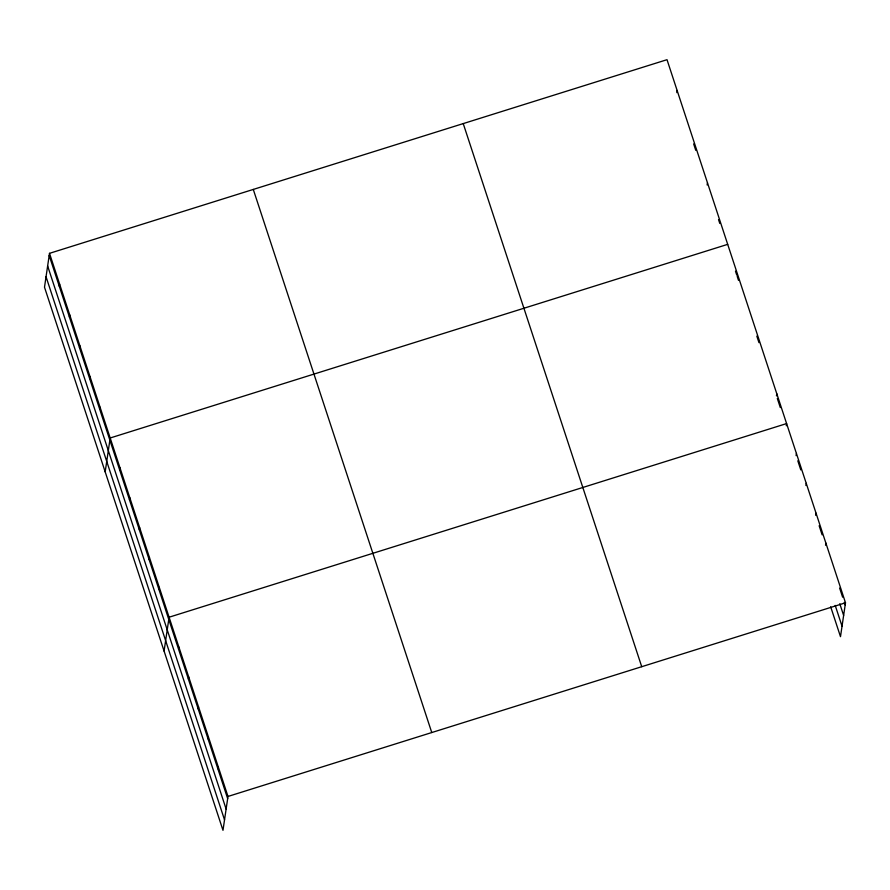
<?xml version="1.0" encoding="UTF-8"?>
<svg xmlns="http://www.w3.org/2000/svg" width="890" height="890" viewBox="0 0 890 890"><rect width="100%" height="100%" fill="white"/><g stroke="black" fill="none" stroke-linecap="round" stroke-linejoin="round"><path stroke-width="1.33" d="M49.506 253.339L44.5 287.203L222.989 830.314L227.985 796.45L49.506 253.339L667.01 59.686L845.5 602.797L840.494 636.662L830.682 606.791M59.296 286.291L59.619 284.121M69.409 317.062L69.731 314.893M79.522 347.845L79.844 345.665M89.634 378.617L89.957 376.448M99.747 409.389L100.069 407.22M105.187 471.867L110.182 437.991L727.697 244.35M119.683 470.042L120.005 467.862M129.495 499.913L129.818 497.733M139.318 529.784L139.641 527.603M149.131 559.654L149.453 557.474M158.954 589.525L159.266 587.344M164.083 651.091L169.089 617.215L786.604 423.573L786.282 425.743M178.579 649.266L178.901 647.097M188.402 679.137L188.725 676.967M198.214 709.007L198.537 706.838M208.037 738.878L208.349 736.709M217.85 768.749L218.172 766.579M676.812 92.638L677.123 90.468M707.149 184.964L707.472 182.795M776.458 395.872L776.781 393.703M796.094 455.613L796.417 453.444M805.917 485.484L806.229 483.315M815.73 515.355L816.052 513.185M825.542 545.225L825.864 543.056M227.985 796.45L845.5 602.797M693.666 143.935L695.769 150.343M718.53 219.585L719.788 223.435M735.485 271.194L736.764 275.088M737.198 276.389L738.477 280.283M756.823 336.131L758.959 342.628M777.315 398.464L780.308 407.564M797.807 460.809L800.789 469.898M819.145 525.745L822.126 534.834M839.626 588.079L842.619 597.179M844.321 602.374L845.177 604.966M839.793 603.731L843.631 615.424M835.209 605.423L842.04 626.204M463.234 123.599L641.723 666.699M253.283 189.436L431.761 732.537M49.184 255.519L227.662 798.619M47.637 265.977L226.127 809.077M46.046 276.745L224.536 819.857"/></g></svg>
